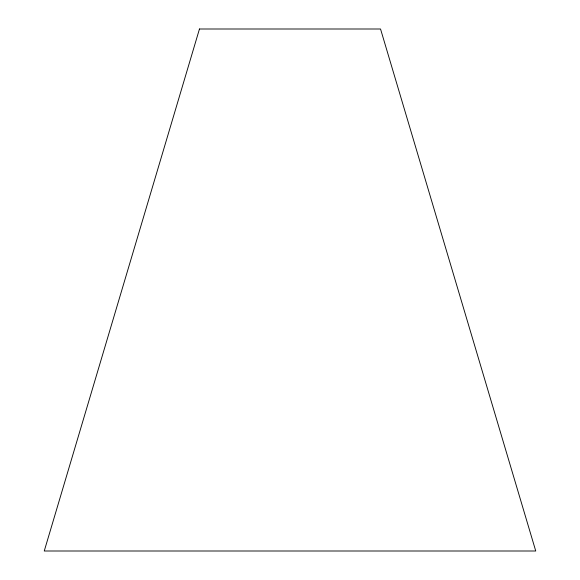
<?xml version="1.0" encoding="UTF-8"?>
<svg xmlns="http://www.w3.org/2000/svg" width="580" height="580" viewBox="0 0 580 580"><rect width="100%" height="100%" fill="white"/><g stroke="black" fill="none" stroke-linecap="round" stroke-linejoin="round"><path stroke-width="0.87" d="M199.462 29L44.254 551L535.746 551L380.538 29L199.462 29"/></g></svg>
